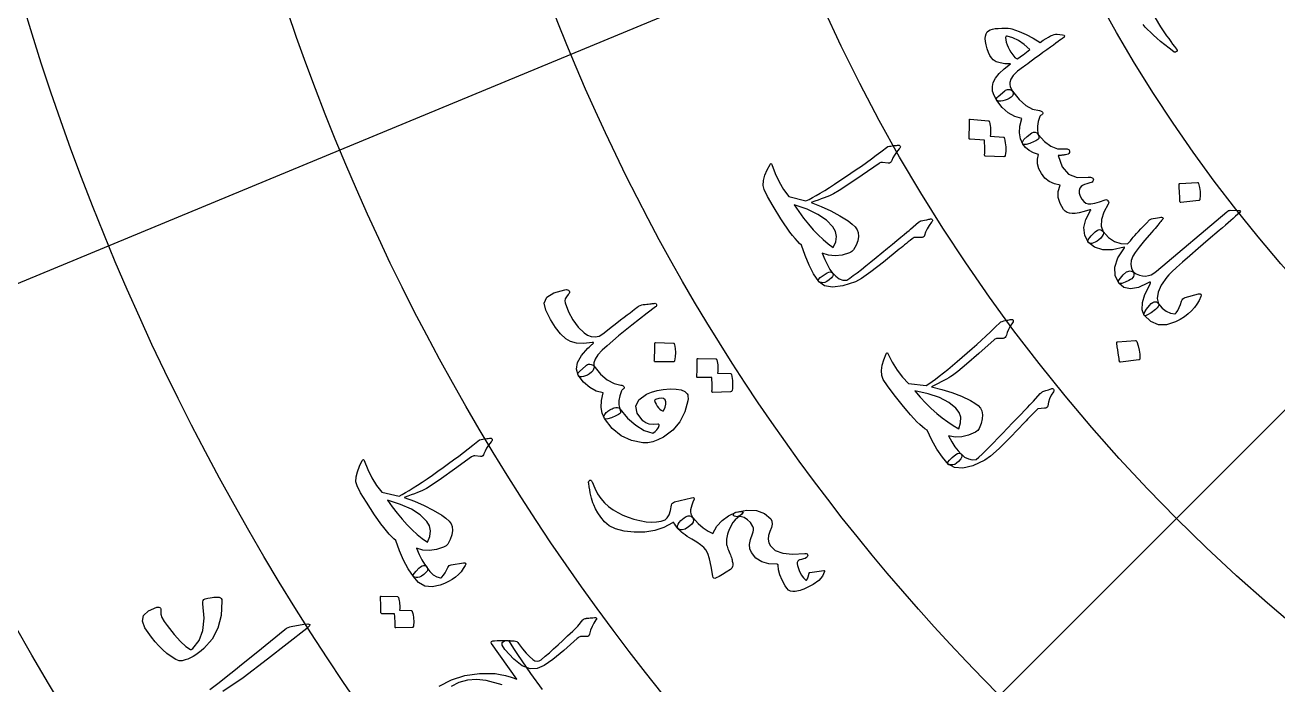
# Model space of a CAD drawing. Header units: millimetres. Extents: x -65 to 65, y -65 to 74.
# Drawn here: x -42.29 to -19.95, y -24.73 to -12.97 of the extents above; entities that cross this region are included whole.
import ezdxf

# ---------------------------------------------------------------- set-up
doc = ezdxf.new("R2010")
doc.units = ezdxf.units.MM
for name, color, linetype in [('CUT_OUTER', 1, 'Continuous'), ('ENGRAVE', 7, 'Continuous'), ('ENGRAVE_FINE', 8, 'Continuous'), ('GUIDE', 3, 'Continuous'), ('TEXT', 5, 'Continuous')]:
    doc.layers.add(name, color=color, linetype=linetype)

msp = doc.modelspace()

# ---------------------------------------------------------------- linework, layer by layer
at = {"layer": 'CUT_OUTER'}
msp.add_arc((0.0001, -0.0001), 64.9999, 179.965066, 0.000048, dxfattribs=at)
at = {"layer": 'ENGRAVE'}
for radius in [57.525, 48.6086, 39.6922, 30.7759, 21.8595]:
    msp.add_circle((0, 0), radius, dxfattribs=at)
at = {"layer": 'ENGRAVE_FINE'}
for points in [[(-36.6709, -15.1896), (-28.4332, -11.7774)], [(-44.9085, -18.6017), (-36.6709, -15.1896)], [(-21.7618, -21.7618), (-15.457, -15.457)], [(-28.0667, -28.0667), (-21.7618, -21.7618)]]:
    msp.add_lwpolyline(points, dxfattribs=at)
for radius in [53.0668, 44.1504, 35.2341, 26.3177]:
    msp.add_circle((0, 0), radius, dxfattribs=at)
at = {"layer": 'GUIDE'}
msp.add_circle((0, 0), 59.475, dxfattribs=at)
at = {"layer": 'TEXT'}
for points in [[(-22.1436, -12.8404), (-22.0456, -12.9972), (-22.0092, -13.052), (-21.9729, -13.1056), (-21.9367, -13.1579), (-21.9005, -13.209), (-21.8647, -13.2585), (-21.8295, -13.306), (-21.7948, -13.3515), (-21.7608, -13.3951), (-21.7513, -13.4089), (-21.7484, -13.4212), (-21.7522, -13.432), (-21.7626, -13.4412), (-21.7768, -13.4485), (-21.7893, -13.4516), (-21.8001, -13.4506), (-21.8092, -13.4454), (-21.8936, -13.3814), (-21.972, -13.3196), (-22.0445, -13.26), (-22.1109, -13.2027), (-22.1715, -13.1482), (-22.2263, -13.0966), (-22.2753, -13.0482), (-22.3186, -13.0029), (-22.3566, -12.9587)], [(-38.9955, -24.8105), (-38.8548, -24.7038), (-38.7099, -24.5859), (-38.6715, -24.5559), (-38.5686, -24.4738), (-38.401, -24.3396), (-38.1687, -24.1535), (-37.6556, -23.7374), (-37.6271, -23.7174), (-37.5989, -23.7017), (-37.5712, -23.6904), (-37.5439, -23.6836), (-37.3196, -23.6451), (-37.2451, -23.6373), (-37.2109, -23.6473), (-37.2169, -23.675), (-37.263, -23.7206), (-37.9681, -24.2664), (-38.4007, -24.6013), (-38.7613, -24.8456)], [(-34.9057, -24.75), (-34.6862, -24.6342), (-34.4469, -24.5586), (-34.1879, -24.5228), (-33.9094, -24.5257), (-33.8167, -24.538), (-33.7213, -24.5586), (-33.6232, -24.5875), (-33.5224, -24.6246), (-33.974, -23.9865), (-33.9783, -23.9665), (-33.971, -23.9517), (-33.9521, -23.9421), (-33.9217, -23.9377), (-33.874, -23.9361), (-33.8311, -23.9348), (-33.7928, -23.9338), (-33.7592, -23.9332), (-33.7304, -23.933), (-33.7067, -23.9333), (-33.688, -23.9343), (-33.6743, -23.9359), (-33.6607, -23.9518), (-33.6289, -23.9982), (-33.5789, -24.0748), (-33.5102, -24.1816), (-33.5102, -24.1816), (-33.2792, -24.5229), (-33.068, -24.8097)], [(-33.7849, -24.7266), (-34.0674, -24.6481), (-34.2419, -24.6302), (-34.4041, -24.6421), (-34.554, -24.6841), (-34.6916, -24.7565)]]:
    msp.add_lwpolyline(points, dxfattribs=at)
for points in [[(-23.7964, -13.1418), (-23.7666, -13.1488), (-23.7564, -13.1617), (-23.7657, -13.1804), (-23.7946, -13.2049), (-23.813, -13.2179), (-23.8383, -13.2362), (-23.8705, -13.2599), (-23.9096, -13.2889), (-23.956, -13.3233), (-24.0103, -13.3631), (-24.0725, -13.4084), (-24.1425, -13.4591), (-24.2112, -13.5091), (-24.2728, -13.5538), (-24.3271, -13.5933), (-24.3743, -13.6275), (-24.4141, -13.6564), (-24.4463, -13.6797), (-24.471, -13.6975), (-24.4881, -13.7098), (-24.5942, -13.7906), (-24.6706, -13.8643), (-24.7171, -13.9308), (-24.7338, -13.9902), (-24.7334, -14.0252), (-24.7247, -14.063), (-24.7077, -14.1035), (-24.6823, -14.1465), (-24.6717, -14.1745), (-24.6727, -14.2013), (-24.6854, -14.2269), (-24.7098, -14.2513), (-24.7429, -14.2741), (-24.7787, -14.2932), (-24.8172, -14.3085), (-24.8585, -14.32), (-24.8959, -14.3258), (-24.9262, -14.3258), (-24.9493, -14.3201), (-24.9653, -14.3087), (-25.0127, -14.2239), (-25.0389, -14.1425), (-25.0442, -14.0649), (-25.0284, -13.9911), (-24.9877, -13.914), (-24.9226, -13.833), (-24.8331, -13.7483), (-24.7192, -13.6597), (-24.8201, -13.6565), (-24.9051, -13.6432), (-24.9744, -13.62), (-25.0277, -13.5868), (-25.0586, -13.5532), (-25.0871, -13.5093), (-25.1133, -13.4553), (-25.137, -13.3912), (-25.1565, -13.3208), (-25.168, -13.2591), (-25.1717, -13.2064), (-25.1675, -13.1626), (-25.155, -13.1225), (-25.1366, -13.0907), (-25.1123, -13.0673), (-25.0821, -13.0521), (-25.0409, -13.0401), (-24.9929, -13.0313), (-24.9381, -13.0255), (-24.8767, -13.0228), (-24.8137, -13.0224), (-24.7624, -13.0241), (-24.7229, -13.0277), (-24.6951, -13.0334), (-24.5691, -13.0795), (-24.4437, -13.1354), (-24.3187, -13.2009), (-24.1941, -13.276), (-24.1354, -13.2385), (-24.0843, -13.2067), (-24.041, -13.1807), (-24.0054, -13.1604), (-23.9742, -13.1456), (-23.9444, -13.136), (-23.9158, -13.1316), (-23.8885, -13.1324)], [(-24.3758, -13.4044), (-24.4778, -13.3118), (-24.5793, -13.2409), (-24.6804, -13.1919), (-24.7813, -13.1648), (-24.7927, -13.1655), (-24.801, -13.1702), (-24.8062, -13.1788), (-24.8082, -13.1914), (-24.8047, -13.2324), (-24.7963, -13.2744), (-24.7829, -13.3174), (-24.7645, -13.3613), (-24.7411, -13.4062), (-24.7128, -13.452), (-24.6794, -13.4986), (-24.6411, -13.5461), (-24.6341, -13.5529), (-24.6248, -13.5589), (-24.6133, -13.5642), (-24.5997, -13.5688), (-24.5747, -13.5526), (-24.5489, -13.5352), (-24.5222, -13.5165), (-24.4947, -13.4965), (-24.4663, -13.4753), (-24.437, -13.4529), (-24.4068, -13.4293), (-24.3758, -13.4044)], [(-24.225, -14.9161), (-24.2176, -14.9457), (-24.2147, -14.969), (-24.2162, -14.9859), (-24.2222, -14.9964), (-24.2347, -15.0073), (-24.2511, -15.0186), (-24.2716, -15.0302), (-24.2962, -15.0422), (-24.3778, -15.0761), (-24.4394, -15.0949), (-24.481, -15.0985), (-24.5027, -15.0871), (-24.5433, -14.9945), (-24.5599, -14.8874), (-24.5524, -14.7662), (-24.5206, -14.6311), (-24.6453, -14.5947), (-24.7611, -14.5288), (-24.8679, -14.4335), (-24.9653, -14.3087), (-24.9707, -14.2923), (-24.9687, -14.2754), (-24.9591, -14.2579), (-24.942, -14.2399), (-24.8244, -14.1388), (-24.8113, -14.1276), (-24.7946, -14.1197), (-24.7745, -14.1152), (-24.751, -14.1139), (-24.7308, -14.1164), (-24.7126, -14.1227), (-24.6965, -14.1327), (-24.6823, -14.1465), (-24.5661, -14.2933), (-24.4471, -14.3997), (-24.3258, -14.466), (-24.2026, -14.4921), (-24.1865, -14.4942), (-24.1727, -14.4997), (-24.161, -14.5086), (-24.1515, -14.5209), (-24.1459, -14.5342), (-24.1459, -14.5461), (-24.1514, -14.5566), (-24.1626, -14.5657), (-24.174, -14.5731), (-24.1834, -14.5804), (-24.1907, -14.5875), (-24.1961, -14.5944), (-24.2269, -14.6848), (-24.242, -14.7686), (-24.2413, -14.8457), (-24.225, -14.9161)], [(-24.8481, -14.9659), (-24.8418, -14.9675), (-24.8361, -14.9717), (-24.831, -14.9785), (-24.8264, -14.9878), (-24.8188, -15.0262), (-24.8129, -15.0643), (-24.8087, -15.1022), (-24.8062, -15.1397), (-24.8056, -15.1774), (-24.8067, -15.2153), (-24.8098, -15.2537), (-24.8147, -15.2924), (-24.8179, -15.3013), (-24.8233, -15.3077), (-24.8308, -15.3115), (-24.8404, -15.3127), (-25.1701, -15.3017), (-25.1758, -15.2994), (-25.1796, -15.2931), (-25.1816, -15.2829), (-25.1817, -15.2687), (-25.1803, -15.2582), (-25.1794, -15.2419), (-25.1791, -15.2198), (-25.1794, -15.192), (-25.1801, -15.1581), (-25.1812, -15.1178), (-25.1826, -15.0712), (-25.1843, -15.0183), (-25.4418, -15.0033), (-25.4508, -15.0009), (-25.4565, -14.9943), (-25.4589, -14.9835), (-25.458, -14.9686), (-25.4571, -14.9557), (-25.4563, -14.9356), (-25.4555, -14.9084), (-25.4546, -14.874), (-25.4539, -14.8321), (-25.4536, -14.7822), (-25.4536, -14.7243), (-25.4539, -14.6586), (-25.4521, -14.6508), (-25.4487, -14.6458), (-25.4436, -14.6437), (-25.4369, -14.6445), (-25.1154, -14.6715), (-25.1091, -14.6732), (-25.1035, -14.6775), (-25.0984, -14.6844), (-25.094, -14.6937), (-25.0866, -14.7258), (-25.081, -14.7579), (-25.0773, -14.79), (-25.0753, -14.822), (-25.0749, -14.854), (-25.076, -14.8858), (-25.0784, -14.9173), (-25.0823, -14.9487)], [(-23.7555, -15.1735), (-23.7328, -15.1724), (-23.7131, -15.1743), (-23.6962, -15.1792), (-23.6824, -15.187), (-23.6723, -15.1972), (-23.6669, -15.2094), (-23.6662, -15.2235), (-23.6701, -15.2395), (-23.6793, -15.2549), (-23.6944, -15.2671), (-23.7154, -15.276), (-23.7422, -15.2816), (-23.7569, -15.2825), (-23.7719, -15.2839), (-23.7872, -15.2857), (-23.8027, -15.288), (-23.8185, -15.2902), (-23.8347, -15.2917), (-23.8513, -15.2928), (-23.8683, -15.2932), (-23.8008, -15.4933), (-23.6885, -15.6246), (-23.5325, -15.6864), (-23.3338, -15.6783), (-23.3112, -15.6766), (-23.2918, -15.6774), (-23.2755, -15.6809), (-23.2624, -15.687), (-23.2519, -15.6969), (-23.2457, -15.7085), (-23.2437, -15.7219), (-23.246, -15.7371), (-23.253, -15.752), (-23.2649, -15.7642), (-23.2819, -15.7738), (-23.304, -15.7808), (-23.3589, -15.7954), (-23.4031, -15.8105), (-23.4367, -15.826), (-23.4595, -15.842), (-23.4853, -15.8746), (-23.4968, -15.9146), (-23.4938, -15.9621), (-23.4764, -16.0171), (-23.4485, -16.0707), (-23.4162, -16.1113), (-23.3796, -16.1389), (-23.3387, -16.1535), (-23.2872, -16.1551), (-23.2187, -16.1437), (-23.1334, -16.1192), (-23.0312, -16.0816), (-23.0184, -16.0777), (-23.0061, -16.0796), (-22.9941, -16.0872), (-22.9825, -16.1006), (-22.9736, -16.1165), (-22.9697, -16.1315), (-22.9709, -16.1455), (-22.9771, -16.1588), (-23.0579, -16.3024), (-23.0996, -16.4327), (-23.1024, -16.5493), (-23.0662, -16.652), (-23.0608, -16.675), (-23.0666, -16.701), (-23.0836, -16.73), (-23.1118, -16.7621), (-23.1443, -16.794), (-23.1766, -16.8194), (-23.2085, -16.8383), (-23.2401, -16.8506), (-23.2716, -16.8585), (-23.2971, -16.8599), (-23.3168, -16.8547), (-23.3306, -16.8429), (-23.3952, -16.7146), (-23.4107, -16.5768), (-23.3771, -16.4299), (-23.2944, -16.2744), (-23.2899, -16.2665), (-23.2902, -16.2614), (-23.2952, -16.259), (-23.3049, -16.2593), (-23.4088, -16.2904), (-23.4966, -16.3122), (-23.5681, -16.3247), (-23.6234, -16.328), (-23.6689, -16.3215), (-23.7092, -16.3073), (-23.7443, -16.2855), (-23.774, -16.2561), (-23.8371, -16.1493), (-23.8684, -16.0409), (-23.8681, -15.9312), (-23.836, -15.8202), (-23.9389, -15.7969), (-24.029, -15.7548), (-24.1061, -15.6939), (-24.1701, -15.6144), (-24.2155, -15.5275), (-24.239, -15.4416), (-24.2406, -15.3567), (-24.2203, -15.2731), (-24.3116, -15.244), (-24.3892, -15.2033), (-24.4529, -15.1509), (-24.5027, -15.0871), (-24.5064, -15.0521), (-24.4806, -15.0071), (-24.4252, -14.9523), (-24.3402, -14.8876), (-24.3105, -14.8741), (-24.2815, -14.8743), (-24.2529, -14.8883), (-24.225, -14.9161), (-24.1158, -15.0431), (-24.0009, -15.1283), (-23.8807, -15.1717), (-23.7555, -15.1735)], [(-28.4447, -16.8894), (-28.4809, -16.8584), (-28.5197, -16.8196), (-28.5613, -16.7728), (-28.6055, -16.718), (-28.6527, -16.6554), (-28.7032, -16.5851), (-28.7569, -16.5072), (-28.8138, -16.4216), (-28.9539, -16.1964), (-29.0529, -16.0214), (-29.1118, -15.8974), (-29.1311, -15.8248), (-29.1228, -15.7367), (-29.0993, -15.6448), (-29.0608, -15.5493), (-29.0071, -15.4503), (-28.9967, -15.4376), (-28.9877, -15.4335), (-28.9801, -15.438), (-28.9738, -15.451), (-28.9146, -15.6117), (-28.8449, -15.7609), (-28.7651, -15.8987), (-28.6753, -16.0247), (-28.3667, -16.0999), (-28.3122, -16.0735), (-28.2517, -16.0416), (-28.185, -16.0041), (-28.1122, -15.961), (-28.0335, -15.9128), (-27.9492, -15.8598), (-27.8593, -15.8021), (-27.7637, -15.7396), (-27.6649, -15.6741), (-27.568, -15.6088), (-27.473, -15.5438), (-27.38, -15.4791), (-27.289, -15.4148), (-27.2003, -15.3509), (-27.1139, -15.2875), (-27.0297, -15.2247), (-26.9083, -15.1317), (-26.8804, -15.1267), (-26.8535, -15.1224), (-26.8276, -15.1188), (-26.8026, -15.116), (-26.7787, -15.1137), (-26.7559, -15.1119), (-26.7343, -15.1104), (-26.7138, -15.1094), (-26.7051, -15.1104), (-26.6977, -15.1134), (-26.6914, -15.1183), (-26.6863, -15.1253), (-26.6834, -15.1352), (-26.6854, -15.1465), (-26.692, -15.1593), (-26.7034, -15.1734), (-26.7511, -15.2296), (-26.7894, -15.2828), (-26.8183, -15.3329), (-26.8378, -15.38), (-26.8476, -15.4021), (-26.8617, -15.4175), (-26.8802, -15.4262), (-26.9031, -15.428), (-27.002, -15.4173), (-27.0182, -15.4162), (-27.0337, -15.4186), (-27.0486, -15.4247), (-27.0628, -15.4343), (-27.3672, -15.645), (-27.6039, -15.8054), (-27.773, -15.9152), (-27.8747, -15.9742), (-27.9098, -15.9915), (-27.9493, -16.0092), (-27.9933, -16.0273), (-28.0416, -16.0459), (-28.0941, -16.0652), (-28.1506, -16.0856), (-28.2111, -16.1071), (-28.2756, -16.1297), (-28.0947, -16.1999), (-27.9242, -16.2781), (-27.7639, -16.3644), (-27.6138, -16.4589), (-27.5414, -16.5128), (-27.4875, -16.5647), (-27.4519, -16.6146), (-27.4348, -16.6627), (-27.4305, -16.7348), (-27.4429, -16.8102), (-27.472, -16.889), (-27.5178, -16.9714), (-27.5307, -16.9869), (-27.5477, -17.0011), (-27.5688, -17.0141), (-27.5939, -17.0259), (-27.7222, -17.0657), (-27.8458, -17.0806), (-27.9649, -17.0705), (-28.0792, -17.0351), (-28.0327, -17.1471), (-27.9861, -17.243), (-27.9396, -17.3228), (-27.8934, -17.3864), (-27.8834, -17.4048), (-27.8828, -17.4248), (-27.8916, -17.4464), (-27.9099, -17.4696), (-27.9525, -17.5088), (-27.9923, -17.5367), (-28.0293, -17.5531), (-28.0635, -17.5581), (-28.0928, -17.5564), (-28.1153, -17.5527), (-28.1308, -17.5472), (-28.1395, -17.5398), (-28.2307, -17.4019), (-28.3121, -17.2474), (-28.3836, -17.0765), (-28.4447, -16.8894)], [(-21.3895, -15.7713), (-21.3833, -15.772), (-21.3775, -15.7752), (-21.3722, -15.7809), (-21.3674, -15.789), (-21.3506, -15.8595), (-21.3411, -15.9308), (-21.3387, -16.0028), (-21.3435, -16.0756), (-21.346, -16.0842), (-21.3504, -16.0905), (-21.3566, -16.0943), (-21.3646, -16.0958), (-21.6827, -16.1304), (-21.6916, -16.1294), (-21.6976, -16.1241), (-21.7006, -16.1143), (-21.7006, -16.1002), (-21.7006, -16.0881), (-21.7011, -16.0692), (-21.702, -16.0436), (-21.7033, -16.0113), (-21.7053, -15.972), (-21.7081, -15.9253), (-21.7117, -15.8712), (-21.7161, -15.8098), (-21.7158, -15.801), (-21.7135, -15.795), (-21.7091, -15.7918), (-21.7026, -15.7914)], [(-27.8863, -16.5615), (-28.0016, -16.4443), (-28.1554, -16.3402), (-28.348, -16.2485), (-28.5796, -16.1685), (-28.4961, -16.2914), (-28.4111, -16.4065), (-28.3248, -16.5139), (-28.2373, -16.6135), (-28.1489, -16.7054), (-28.06, -16.7893), (-27.9706, -16.8654), (-27.8808, -16.9336), (-27.8359, -16.8291), (-27.8218, -16.7324), (-27.8386, -16.6433), (-27.8863, -16.5615)], [(-22.0823, -17.9362), (-22.0784, -17.9579), (-22.0861, -17.9819), (-22.1053, -18.0082), (-22.136, -18.0368), (-22.2156, -18.0944), (-22.2753, -18.1312), (-22.3153, -18.147), (-22.3355, -18.1419), (-22.3711, -18.0392), (-22.3669, -17.9139), (-22.3228, -17.7663), (-22.2385, -17.5966), (-22.2238, -17.5637), (-22.2252, -17.5477), (-22.2428, -17.5485), (-22.2765, -17.5661), (-22.4397, -17.6414), (-22.5801, -17.6665), (-22.6974, -17.6413), (-22.7914, -17.5657), (-22.7961, -17.5555), (-22.7966, -17.5427), (-22.7928, -17.5272), (-22.7847, -17.509), (-22.7149, -17.4167), (-22.6496, -17.3622), (-22.589, -17.3456), (-22.5331, -17.3666), (-22.478, -17.4002), (-22.4226, -17.4236), (-22.3669, -17.4368), (-22.3111, -17.4398), (-22.2629, -17.4323), (-22.215, -17.4156), (-22.1673, -17.3897), (-22.1199, -17.3548), (-20.864, -16.2957), (-20.8466, -16.2832), (-20.8312, -16.2744), (-20.8181, -16.2696), (-20.8071, -16.2686), (-20.6493, -16.27), (-20.6292, -16.2733), (-20.621, -16.2811), (-20.6247, -16.2935), (-20.6404, -16.3105), (-20.674, -16.3415), (-20.7106, -16.3752), (-20.7503, -16.4116), (-20.793, -16.4507), (-20.839, -16.4921), (-20.8886, -16.5356), (-20.9418, -16.5812), (-20.9986, -16.6288), (-21.1975, -16.7974), (-21.373, -16.9477), (-21.5252, -17.0797), (-21.6541, -17.1933), (-21.7596, -17.2883), (-21.8418, -17.3642), (-21.9006, -17.421), (-21.9361, -17.4588), (-22.0334, -17.6005), (-22.0903, -17.7274), (-22.1065, -17.8394), (-22.0823, -17.9362)], [(-26.3108, -16.4542), (-26.2552, -16.4439), (-26.2114, -16.4354), (-26.1792, -16.4287), (-26.1587, -16.424), (-26.1451, -16.4217), (-26.1337, -16.4227), (-26.1247, -16.427), (-26.1179, -16.4344), (-26.1136, -16.445), (-26.1137, -16.4561), (-26.1182, -16.4678), (-26.1272, -16.48), (-26.172, -16.5384), (-26.2083, -16.5974), (-26.236, -16.657), (-26.2552, -16.7173), (-26.2622, -16.7352), (-26.2752, -16.7474), (-26.2943, -16.7538), (-26.3194, -16.7545), (-26.4401, -16.7506), (-26.4754, -16.7785), (-26.51, -16.8059), (-26.5439, -16.8329), (-26.5771, -16.8595), (-26.6096, -16.8857), (-26.6414, -16.9114), (-26.6726, -16.9367), (-26.703, -16.9616), (-26.9848, -17.1924), (-27.2087, -17.367), (-27.3752, -17.4849), (-27.4844, -17.5458), (-27.7082, -17.616), (-27.8925, -17.6379), (-28.0369, -17.6115), (-28.1412, -17.537), (-28.1429, -17.5342), (-28.1447, -17.5314), (-28.1464, -17.5287), (-28.1482, -17.5259), (-28.1431, -17.4998), (-28.1144, -17.4673), (-28.0623, -17.4284), (-27.9866, -17.3831), (-27.9573, -17.3684), (-27.9323, -17.3637), (-27.9116, -17.3688), (-27.8952, -17.3837), (-27.8376, -17.445), (-27.776, -17.4874), (-27.7105, -17.5108), (-27.6412, -17.5154), (-27.5857, -17.4769), (-27.5235, -17.4317), (-27.4547, -17.3797), (-27.3792, -17.3209), (-27.2973, -17.2557), (-27.2091, -17.1845), (-27.1147, -17.1074), (-27.014, -17.0244), (-26.9144, -16.9438), (-26.8251, -16.8711), (-26.7459, -16.8063), (-26.677, -16.7494), (-26.6182, -16.7008), (-26.5692, -16.6606), (-26.5301, -16.629), (-26.5008, -16.6059), (-26.3616, -16.4823), (-26.3467, -16.4719), (-26.3333, -16.4638), (-26.3213, -16.4579), (-26.3108, -16.4542)], [(-22.2426, -16.4402), (-22.2291, -16.4313), (-22.207, -16.4227), (-22.1763, -16.4144), (-22.1369, -16.4063), (-22.0984, -16.4), (-22.0671, -16.3954), (-22.0432, -16.3922), (-22.0266, -16.3906), (-22.0078, -16.397), (-22.0014, -16.4093), (-22.0075, -16.4277), (-22.026, -16.4521), (-22.0396, -16.4673), (-22.0557, -16.4858), (-22.0741, -16.5075), (-22.0949, -16.5324), (-22.1183, -16.56), (-22.1442, -16.5898), (-22.1726, -16.6219), (-22.2037, -16.6562), (-22.3296, -16.8039), (-22.4277, -16.9251), (-22.4982, -17.0196), (-22.5413, -17.0873), (-22.5686, -17.1603), (-22.5764, -17.2312), (-22.5646, -17.3), (-22.5331, -17.3666), (-22.5237, -17.3854), (-22.5196, -17.4048), (-22.5207, -17.4248), (-22.5271, -17.4455), (-22.5392, -17.4676), (-22.5568, -17.4871), (-22.5799, -17.5038), (-22.6085, -17.5179), (-22.6792, -17.551), (-22.7332, -17.5699), (-22.7706, -17.5748), (-22.7914, -17.5657), (-22.856, -17.4297), (-22.8606, -17.2795), (-22.805, -17.1157), (-22.6895, -16.9385), (-22.6859, -16.9316), (-22.6853, -16.9274), (-22.6877, -16.9261), (-22.6932, -16.9276), (-22.9, -16.9712), (-23.0758, -16.9711), (-23.2203, -16.9272), (-23.3328, -16.8399), (-23.3408, -16.8265), (-23.3423, -16.8113), (-23.3373, -16.7942), (-23.3257, -16.7754), (-23.3064, -16.7521), (-23.2812, -16.724), (-23.2499, -16.691), (-23.2127, -16.6532), (-23.1723, -16.622), (-23.1348, -16.6109), (-23.1002, -16.62), (-23.0683, -16.649), (-22.9711, -16.7526), (-22.8666, -16.8228), (-22.7552, -16.8597), (-22.6372, -16.8631), (-22.627, -16.8572), (-22.6092, -16.84), (-22.5841, -16.8117), (-22.5514, -16.7721), (-22.5312, -16.7476), (-22.5056, -16.7183), (-22.4745, -16.6841), (-22.438, -16.6451), (-22.3964, -16.6012), (-22.35, -16.5524), (-22.2987, -16.4987), (-22.2426, -16.4402)], [(-32.1487, -19.0427), (-32.1461, -19.072), (-32.1525, -19.1002), (-32.1679, -19.1275), (-32.1923, -19.1538), (-32.2255, -19.1813), (-32.2597, -19.2035), (-32.295, -19.2205), (-32.3312, -19.2321), (-32.365, -19.2375), (-32.3926, -19.2354), (-32.414, -19.2258), (-32.4293, -19.2089), (-32.4595, -19.0985), (-32.4403, -18.9813), (-32.3717, -18.8575), (-32.2538, -18.7273), (-32.2323, -18.7069), (-32.2136, -18.6892), (-32.1978, -18.6742), (-32.1849, -18.662), (-32.1748, -18.6524), (-32.1676, -18.6457), (-32.1633, -18.6416), (-32.1619, -18.6402), (-32.1554, -18.6302), (-32.1556, -18.624), (-32.1625, -18.6216), (-32.176, -18.6231), (-32.3274, -18.639), (-32.4567, -18.6332), (-32.5638, -18.6058), (-32.6485, -18.5568), (-32.7421, -18.4687), (-32.8332, -18.3547), (-32.9214, -18.2146), (-33.0065, -18.0486), (-33.0329, -17.9212), (-32.9844, -17.818), (-32.8616, -17.7389), (-32.6647, -17.6835), (-32.6387, -17.6811), (-32.6173, -17.6836), (-32.6003, -17.6912), (-32.5878, -17.7038), (-32.5811, -17.7193), (-32.5818, -17.7356), (-32.5897, -17.7529), (-32.6048, -17.771), (-32.6372, -17.8096), (-32.6576, -17.8464), (-32.6661, -17.8814), (-32.6626, -17.9146), (-32.6023, -18.0784), (-32.5248, -18.223), (-32.4304, -18.3481), (-32.3194, -18.4536), (-32.2592, -18.4923), (-32.1944, -18.5151), (-32.125, -18.5221), (-32.0511, -18.5132), (-32.024, -18.4954), (-31.9632, -18.4499), (-31.8687, -18.3766), (-31.7404, -18.2758), (-31.6715, -18.2224), (-31.6091, -18.1744), (-31.5532, -18.1317), (-31.504, -18.0945), (-31.4618, -18.0626), (-31.4273, -18.0361), (-31.4003, -18.015), (-31.381, -17.9993), (-31.35, -17.9777), (-31.321, -17.9619), (-31.294, -17.9517), (-31.2688, -17.9472), (-31.2362, -17.9442), (-31.2058, -17.9415), (-31.1776, -17.939), (-31.1516, -17.9367), (-31.1279, -17.9345), (-31.1066, -17.9321), (-31.0878, -17.9296), (-31.0714, -17.927), (-31.0575, -17.9261), (-31.0463, -17.9288), (-31.0378, -17.935), (-31.0319, -17.9447), (-31.0299, -17.958), (-31.0319, -17.9701), (-31.0377, -17.9808), (-31.0474, -17.9902), (-31.197, -18.1018), (-31.3378, -18.2092), (-31.4696, -18.3125), (-31.5926, -18.4117), (-31.7069, -18.5064), (-31.8125, -18.5967), (-31.9094, -18.6823), (-31.9978, -18.7634), (-32.0766, -18.8452), (-32.128, -18.9191), (-32.1521, -18.9849), (-32.1487, -19.0427)], [(-21.607, -17.8247), (-21.3696, -17.759), (-21.3412, -17.7546), (-21.3244, -17.761), (-21.3192, -17.7782), (-21.3256, -17.8062), (-21.3574, -17.8749), (-21.3961, -17.9401), (-21.4415, -18.0018), (-21.4937, -18.0598), (-21.5534, -18.1144), (-21.6209, -18.1655), (-21.6964, -18.2131), (-21.7799, -18.2572), (-21.9381, -18.3102), (-22.0841, -18.3083), (-22.2176, -18.2512), (-22.3379, -18.139), (-22.3407, -18.1171), (-22.3259, -18.0804), (-22.2934, -18.0288), (-22.2431, -17.9623), (-22.2131, -17.9307), (-22.1847, -17.9092), (-22.1579, -17.898), (-22.1329, -17.8969), (-22.1194, -17.9013), (-22.1069, -17.9089), (-22.0953, -17.9196), (-22.0847, -17.9334), (-22.018, -18.0101), (-21.9463, -18.0654), (-21.8696, -18.0992), (-21.7882, -18.1116), (-21.7831, -18.1109), (-21.7782, -18.108), (-21.7734, -18.1028), (-21.7687, -18.0953), (-21.7385, -18.0516), (-21.7119, -18.002), (-21.6889, -17.9467), (-21.6694, -17.8856), (-21.6609, -17.8639), (-21.6477, -17.8465), (-21.6297, -17.8335), (-21.607, -17.8247)], [(-26.2081, -20.1864), (-26.2476, -20.1601), (-26.2909, -20.1262), (-26.3378, -20.0847), (-26.3883, -20.0356), (-26.4427, -19.9791), (-26.5012, -19.9155), (-26.5639, -19.8446), (-26.6306, -19.7664), (-26.7968, -19.5597), (-26.9162, -19.3979), (-26.9895, -19.2818), (-27.0174, -19.2121), (-27.0198, -19.1236), (-27.0075, -19.0296), (-26.9807, -18.9302), (-26.9393, -18.8254), (-26.9305, -18.8116), (-26.9221, -18.8064), (-26.914, -18.8099), (-26.9062, -18.8221), (-26.8281, -18.9745), (-26.741, -19.1143), (-26.6452, -19.2414), (-26.5409, -19.3557), (-26.2255, -19.3934), (-26.1746, -19.3606), (-26.1183, -19.3216), (-26.0566, -19.2763), (-25.9895, -19.2248), (-25.9172, -19.1675), (-25.8399, -19.1048), (-25.7576, -19.0366), (-25.6702, -18.9631), (-25.58, -18.8862), (-25.4916, -18.8097), (-25.4052, -18.7338), (-25.3206, -18.6584), (-25.238, -18.5836), (-25.1576, -18.5095), (-25.0794, -18.4362), (-25.0034, -18.3637), (-24.8941, -18.2568), (-24.867, -18.2485), (-24.8408, -18.2409), (-24.8155, -18.2343), (-24.791, -18.2285), (-24.7675, -18.2234), (-24.7451, -18.2188), (-24.7238, -18.2148), (-24.7036, -18.2113), (-24.6949, -18.2113), (-24.6871, -18.2133), (-24.6803, -18.2175), (-24.6744, -18.2237), (-24.6704, -18.2333), (-24.6709, -18.2447), (-24.676, -18.2582), (-24.6857, -18.2736), (-24.7263, -18.3351), (-24.7579, -18.3925), (-24.7805, -18.4458), (-24.7942, -18.4948), (-24.8013, -18.518), (-24.8135, -18.535), (-24.8308, -18.5458), (-24.8532, -18.5503), (-24.9527, -18.5516), (-24.9689, -18.5524), (-24.984, -18.5567), (-24.9981, -18.5645), (-25.011, -18.5758), (-25.2879, -18.8215), (-25.5036, -19.0092), (-25.6583, -19.1386), (-25.7522, -19.2094), (-25.785, -19.2308), (-25.8221, -19.2531), (-25.8635, -19.2764), (-25.9092, -19.3006), (-25.959, -19.3261), (-26.0126, -19.3532), (-26.0701, -19.3818), (-26.1315, -19.412), (-25.9434, -19.4599), (-25.7648, -19.517), (-25.5953, -19.5834), (-25.4349, -19.6592), (-25.3566, -19.704), (-25.2968, -19.749), (-25.2555, -19.7943), (-25.2327, -19.84), (-25.2198, -19.911), (-25.223, -19.9874), (-25.2424, -20.0692), (-25.278, -20.1564), (-25.2889, -20.1733), (-25.3041, -20.1895), (-25.3235, -20.205), (-25.347, -20.2197), (-25.4695, -20.2746), (-25.5905, -20.3043), (-25.7099, -20.3085), (-25.8277, -20.2872), (-25.768, -20.3928), (-25.7102, -20.4824), (-25.6545, -20.556), (-25.601, -20.6136), (-25.5888, -20.6307), (-25.5858, -20.6505), (-25.5919, -20.6729), (-25.6073, -20.6982), (-25.6449, -20.7422), (-25.6811, -20.7746), (-25.7159, -20.7954), (-25.7492, -20.8044), (-25.7785, -20.8063), (-25.8012, -20.8054), (-25.8173, -20.8018), (-25.8268, -20.7955), (-25.9339, -20.6695), (-26.0333, -20.5259), (-26.1248, -20.3648), (-26.2081, -20.1864)], [(-30.7315, -18.6367), (-30.7254, -18.6382), (-30.7198, -18.642), (-30.715, -18.6483), (-30.7107, -18.657), (-30.6995, -18.7303), (-30.6956, -18.8035), (-30.6991, -18.8768), (-30.7098, -18.95), (-30.7131, -18.9585), (-30.718, -18.9644), (-30.7245, -18.9676), (-30.7326, -18.9682), (-31.0546, -18.9702), (-31.0635, -18.9683), (-31.069, -18.9623), (-31.0712, -18.9521), (-31.0701, -18.9379), (-31.0691, -18.9256), (-31.0681, -18.9064), (-31.0669, -18.8805), (-31.0656, -18.8477), (-31.0644, -18.8077), (-31.0635, -18.7602), (-31.0628, -18.7051), (-31.0624, -18.6425), (-31.0614, -18.6336), (-31.0586, -18.6278), (-31.0539, -18.625), (-31.0474, -18.6252)], [(-22.4932, -18.5899), (-22.4867, -18.5907), (-22.4804, -18.594), (-22.4743, -18.5999), (-22.4684, -18.6085), (-22.4436, -18.683), (-22.4262, -18.7583), (-22.4161, -18.8345), (-22.4134, -18.9116), (-22.4151, -18.9208), (-22.419, -18.9275), (-22.425, -18.9316), (-22.4331, -18.9332), (-22.759, -18.9732), (-22.7683, -18.9723), (-22.7751, -18.9667), (-22.7792, -18.9565), (-22.7807, -18.9415), (-22.782, -18.9287), (-22.7844, -18.9087), (-22.788, -18.8816), (-22.7928, -18.8474), (-22.7989, -18.8059), (-22.8068, -18.7565), (-22.8162, -18.6993), (-22.8272, -18.6343), (-22.8278, -18.625), (-22.826, -18.6186), (-22.8218, -18.6151), (-22.8152, -18.6146)], [(-29.7154, -19.1744), (-29.7093, -19.1756), (-29.7037, -19.1792), (-29.6987, -19.1853), (-29.6943, -19.1938), (-29.687, -19.2296), (-29.6814, -19.2653), (-29.6775, -19.3009), (-29.6753, -19.3363), (-29.6748, -19.3718), (-29.6762, -19.4078), (-29.6794, -19.4443), (-29.6844, -19.4812), (-29.6877, -19.4899), (-29.693, -19.4962), (-29.7004, -19.5003), (-29.7098, -19.502), (-30.0321, -19.5123), (-30.0376, -19.5104), (-30.0413, -19.5047), (-30.0432, -19.4952), (-30.0432, -19.4819), (-30.0417, -19.4718), (-30.0408, -19.4563), (-30.0404, -19.4355), (-30.0405, -19.4092), (-30.0411, -19.3773), (-30.0419, -19.3393), (-30.0431, -19.2954), (-30.0446, -19.2455), (-30.2965, -19.2482), (-30.3053, -19.2466), (-30.3109, -19.2407), (-30.3132, -19.2308), (-30.3122, -19.2166), (-30.3114, -19.2044), (-30.3106, -19.1854), (-30.3097, -19.1597), (-30.3088, -19.1272), (-30.308, -19.0876), (-30.3077, -19.0405), (-30.3077, -18.986), (-30.308, -18.924), (-30.3062, -18.9165), (-30.3029, -18.9116), (-30.2979, -18.9092), (-30.2914, -18.9095), (-29.9766, -18.9134), (-29.9704, -18.9147), (-29.9649, -18.9184), (-29.9599, -18.9245), (-29.9556, -18.933), (-29.9484, -18.9629), (-29.943, -18.9928), (-29.9393, -19.0229), (-29.9374, -19.0531), (-29.9371, -19.0832), (-29.9382, -19.1133), (-29.9407, -19.1433), (-29.9446, -19.1732)], [(-31.6847, -19.8051), (-31.6771, -19.8347), (-31.6741, -19.8579), (-31.6756, -19.8747), (-31.6815, -19.8852), (-31.6939, -19.8962), (-31.7103, -19.9076), (-31.7307, -19.9194), (-31.7552, -19.9315), (-31.8365, -19.966), (-31.898, -19.9852), (-31.9396, -19.9892), (-31.9612, -19.978), (-32.0022, -19.8862), (-32.0194, -19.7797), (-32.0127, -19.6589), (-31.982, -19.5238), (-32.1068, -19.4891), (-32.2231, -19.425), (-32.3307, -19.3316), (-32.4293, -19.2089), (-32.435, -19.1927), (-32.4331, -19.1758), (-32.4238, -19.1582), (-32.4069, -19.14), (-32.2908, -19.0373), (-32.2778, -19.0259), (-32.2613, -19.0178), (-32.2413, -19.0129), (-32.2178, -19.0113), (-32.1976, -19.0134), (-32.1793, -19.0194), (-32.163, -19.0291), (-32.1487, -19.0427), (-32.0308, -19.1874), (-31.9107, -19.2921), (-31.7888, -19.3568), (-31.6654, -19.3816), (-31.6494, -19.3835), (-31.6355, -19.3889), (-31.6237, -19.3976), (-31.6141, -19.4098), (-31.6083, -19.4231), (-31.6082, -19.435), (-31.6137, -19.4456), (-31.6248, -19.4548), (-31.6361, -19.4623), (-31.6454, -19.4696), (-31.6527, -19.4768), (-31.658, -19.4838), (-31.6881, -19.5743), (-31.7026, -19.6581), (-31.7014, -19.7351), (-31.6847, -19.8051)], [(-30.4863, -19.5368), (-30.4762, -19.5593), (-30.4707, -19.5879), (-30.4699, -19.6227), (-30.4737, -19.6637), (-30.5247, -19.8624), (-30.6139, -20.0366), (-30.7417, -20.1861), (-30.9087, -20.3107), (-31.0053, -20.3608), (-31.0983, -20.395), (-31.1877, -20.413), (-31.2736, -20.4149), (-31.4804, -20.3731), (-31.6643, -20.2863), (-31.8248, -20.1545), (-31.9612, -19.978), (-31.9687, -19.9563), (-31.9655, -19.9318), (-31.9518, -19.9045), (-31.9276, -19.8745), (-31.913, -19.8598), (-31.8971, -19.8463), (-31.88, -19.8339), (-31.8617, -19.8226), (-31.8429, -19.8125), (-31.8246, -19.8034), (-31.8067, -19.7953), (-31.7891, -19.7883), (-31.7566, -19.7797), (-31.7284, -19.7796), (-31.7044, -19.7881), (-31.6847, -19.8051), (-31.5464, -19.9714), (-31.4019, -20.0997), (-31.2516, -20.1901), (-31.0961, -20.2426), (-31.0567, -20.2096), (-31.0268, -20.1813), (-31.0064, -20.1574), (-30.9954, -20.1382), (-30.9878, -20.1187), (-30.9847, -20.1032), (-30.9859, -20.0916), (-30.9917, -20.084), (-30.9971, -20.0797), (-31.0026, -20.0771), (-31.0081, -20.0761), (-31.0137, -20.0767), (-31.0927, -20.0863), (-31.1625, -20.0801), (-31.223, -20.058), (-31.2742, -20.0202), (-31.3784, -19.8815), (-31.4022, -19.756), (-31.3458, -19.6443), (-31.2096, -19.5464), (-31.1205, -19.5077), (-31.0208, -19.479), (-30.9105, -19.4604), (-30.7896, -19.4517), (-30.6798, -19.4533), (-30.5927, -19.468), (-30.5282, -19.4958), (-30.4863, -19.5368)], [(-30.8795, -19.6484), (-30.9072, -19.6238), (-30.945, -19.6146), (-30.9928, -19.6207), (-31.0508, -19.6422), (-31.0587, -19.6475), (-31.0641, -19.6517), (-31.0669, -19.6548), (-31.0672, -19.6569), (-31.0553, -19.6922), (-31.0397, -19.7257), (-31.0203, -19.7574), (-30.9972, -19.7873), (-30.9735, -19.8114), (-30.9503, -19.8288), (-30.9275, -19.8396), (-30.9052, -19.8437), (-30.878, -19.7783), (-30.8646, -19.7239), (-30.8651, -19.6806), (-30.8795, -19.6484)], [(-25.6931, -19.7939), (-25.8217, -19.6914), (-25.9869, -19.6065), (-26.1891, -19.5386), (-26.4286, -19.487), (-26.3309, -19.5989), (-26.2327, -19.703), (-26.1342, -19.7993), (-26.0353, -19.8877), (-25.9365, -19.9682), (-25.8381, -20.0408), (-25.7402, -20.1056), (-25.6429, -20.1626), (-25.6108, -20.0534), (-25.6085, -19.9557), (-25.6359, -19.8693), (-25.6931, -19.7939)], [(-24.1419, -19.4979), (-24.088, -19.481), (-24.0455, -19.4672), (-24.0143, -19.4568), (-23.9945, -19.4496), (-23.9813, -19.4457), (-23.9699, -19.4454), (-23.9604, -19.4485), (-23.9527, -19.455), (-23.9472, -19.465), (-23.946, -19.4761), (-23.9491, -19.4882), (-23.9565, -19.5014), (-23.994, -19.5648), (-24.0229, -19.6277), (-24.0433, -19.6902), (-24.0551, -19.7524), (-24.0599, -19.771), (-24.0713, -19.7847), (-24.0895, -19.7933), (-24.1143, -19.797), (-24.2347, -19.8077), (-24.2663, -19.8396), (-24.2974, -19.871), (-24.3278, -19.9019), (-24.3575, -19.9322), (-24.3867, -19.9621), (-24.4152, -19.9915), (-24.443, -20.0204), (-24.4703, -20.0488), (-24.7223, -20.3117), (-24.9236, -20.512), (-25.0746, -20.6491), (-25.1757, -20.7227), (-25.3895, -20.8193), (-25.5698, -20.8631), (-25.7164, -20.8543), (-25.8289, -20.7929), (-25.8309, -20.7903), (-25.833, -20.7878), (-25.835, -20.7852), (-25.8371, -20.7827), (-25.8352, -20.7561), (-25.8107, -20.7204), (-25.7636, -20.6755), (-25.6939, -20.6215), (-25.6665, -20.6034), (-25.6423, -20.5957), (-25.6211, -20.5982), (-25.603, -20.6111), (-25.5385, -20.665), (-25.4723, -20.6997), (-25.4045, -20.7151), (-25.3351, -20.7113), (-25.2846, -20.6665), (-25.2283, -20.6141), (-25.1663, -20.5542), (-25.0984, -20.4867), (-25.0249, -20.4122), (-24.9459, -20.3309), (-24.8614, -20.243), (-24.7715, -20.1485), (-24.6823, -20.0565), (-24.6023, -19.9735), (-24.5315, -19.8997), (-24.47, -19.835), (-24.4174, -19.7796), (-24.3736, -19.7339), (-24.3386, -19.6978), (-24.3123, -19.6713), (-24.1889, -19.5319), (-24.1754, -19.5198), (-24.1631, -19.5101), (-24.1519, -19.5028), (-24.1419, -19.4979)], [(-35.6809, -22.1507), (-35.7176, -22.1206), (-35.7571, -22.0827), (-35.7995, -22.037), (-35.8448, -21.9833), (-35.8932, -21.922), (-35.945, -21.8532), (-36.0003, -21.7768), (-36.0589, -21.6929), (-36.2039, -21.472), (-36.307, -21.3004), (-36.369, -21.1785), (-36.3902, -21.1067), (-36.3842, -21.0186), (-36.3633, -20.9263), (-36.3274, -20.8299), (-36.2766, -20.7294), (-36.2666, -20.7165), (-36.2577, -20.7121), (-36.25, -20.7163), (-36.2433, -20.7291), (-36.1796, -20.8878), (-36.106, -21.0347), (-36.0226, -21.17), (-35.9297, -21.2934), (-35.6195, -21.3608), (-35.5657, -21.3331), (-35.5059, -21.2997), (-35.4401, -21.2606), (-35.3684, -21.2158), (-35.2909, -21.1657), (-35.2079, -21.1107), (-35.1194, -21.0508), (-35.0254, -20.986), (-34.9282, -20.9181), (-34.8329, -20.8505), (-34.7396, -20.7832), (-34.6482, -20.7161), (-34.5589, -20.6495), (-34.4718, -20.5834), (-34.387, -20.5179), (-34.3045, -20.4528), (-34.1855, -20.3567), (-34.1577, -20.3511), (-34.1309, -20.3462), (-34.105, -20.3421), (-34.08, -20.3387), (-34.0561, -20.336), (-34.0333, -20.3337), (-34.0116, -20.3319), (-33.9911, -20.3305), (-33.9824, -20.3313), (-33.9748, -20.3341), (-33.9684, -20.339), (-33.9631, -20.3459), (-33.9599, -20.3559), (-33.9615, -20.3674), (-33.9678, -20.3804), (-33.9788, -20.3948), (-34.025, -20.4525), (-34.0619, -20.5068), (-34.0894, -20.5579), (-34.1076, -20.6057), (-34.1168, -20.6282), (-34.1305, -20.644), (-34.1488, -20.653), (-34.1717, -20.6553), (-34.2711, -20.6464), (-34.2874, -20.6455), (-34.3029, -20.6483), (-34.3176, -20.6546), (-34.3316, -20.6646), (-34.6309, -20.8826), (-34.8637, -21.0486), (-35.0302, -21.1624), (-35.1305, -21.2237), (-35.1652, -21.2417), (-35.2043, -21.2603), (-35.2478, -21.2795), (-35.2957, -21.2991), (-35.3477, -21.3197), (-35.4038, -21.3414), (-35.4638, -21.3643), (-35.5278, -21.3884), (-35.3452, -21.4545), (-35.1729, -21.529), (-35.0108, -21.6122), (-34.8586, -21.704), (-34.7851, -21.7568), (-34.73, -21.8078), (-34.6935, -21.8573), (-34.6754, -21.9052), (-34.6698, -21.9773), (-34.6808, -22.053), (-34.7086, -22.1325), (-34.7529, -22.2156), (-34.7656, -22.2313), (-34.7824, -22.2458), (-34.8032, -22.2592), (-34.8282, -22.2713), (-34.9557, -22.3132), (-35.0791, -22.3302), (-35.1983, -22.3221), (-35.3132, -22.2889), (-35.2648, -22.3999), (-35.2168, -22.4948), (-35.1692, -22.5736), (-35.1221, -22.6365), (-35.1117, -22.6547), (-35.1109, -22.6746), (-35.1194, -22.6963), (-35.1373, -22.7197), (-35.1794, -22.7596), (-35.2188, -22.788), (-35.2556, -22.8049), (-35.2896, -22.8105), (-35.3189, -22.8092), (-35.3414, -22.806), (-35.357, -22.8008), (-35.3658, -22.7935), (-35.4587, -22.6576), (-35.5424, -22.505), (-35.6165, -22.336), (-35.6809, -22.1507)], [(-30.7085, -21.465), (-30.4061, -21.3912), (-30.38, -21.3882), (-30.3638, -21.3915), (-30.3575, -21.4012), (-30.3611, -21.4174), (-30.3849, -21.4716), (-30.4033, -21.5208), (-30.4163, -21.5652), (-30.4238, -21.6047), (-30.4242, -21.6425), (-30.4177, -21.6789), (-30.4045, -21.7138), (-30.3845, -21.7473), (-30.3702, -21.7843), (-30.3785, -21.8241), (-30.4093, -21.8665), (-30.4628, -21.9117), (-30.523, -21.9483), (-30.5742, -21.9647), (-30.6165, -21.961), (-30.6497, -21.9371), (-30.6681, -21.9137), (-30.6861, -21.8894), (-30.7035, -21.8641), (-30.7204, -21.838), (-30.7246, -21.8345), (-30.7307, -21.8329), (-30.7388, -21.8332), (-30.7489, -21.8355), (-30.9002, -21.9186), (-31.0642, -21.975), (-31.2411, -22.0044), (-31.4309, -22.0066), (-31.6113, -21.9859), (-31.76, -21.9475), (-31.8769, -21.8916), (-31.9617, -21.8186), (-32.0252, -21.7387), (-32.0781, -21.6618), (-32.1204, -21.588), (-32.1521, -21.5175), (-32.1646, -21.481), (-32.1769, -21.4413), (-32.1891, -21.3984), (-32.2012, -21.3524), (-32.2126, -21.3031), (-32.2229, -21.2506), (-32.232, -21.1948), (-32.2399, -21.1357), (-32.2423, -21.1213), (-32.2422, -21.1091), (-32.2395, -21.0991), (-32.2342, -21.0914), (-32.2258, -21.0831), (-32.2178, -21.0785), (-32.2101, -21.0774), (-32.2028, -21.0799), (-32.1948, -21.0842), (-32.1882, -21.0906), (-32.183, -21.099), (-32.1791, -21.1094), (-32.1331, -21.2213), (-32.0811, -21.3203), (-32.0232, -21.4063), (-31.9595, -21.4794), (-31.8864, -21.5447), (-31.8074, -21.6034), (-31.7226, -21.6553), (-31.632, -21.7004), (-31.5357, -21.7391), (-31.4339, -21.7716), (-31.3264, -21.7979), (-31.2134, -21.8179), (-31.1179, -21.8252), (-31.03, -21.8223), (-30.9498, -21.8092), (-30.8772, -21.786), (-30.8396, -21.7513), (-30.808, -21.6954), (-30.7823, -21.6185), (-30.7624, -21.5206), (-30.7565, -21.5019), (-30.7455, -21.4863), (-30.7295, -21.474), (-30.7085, -21.465)], [(-35.1291, -21.8119), (-35.2468, -21.697), (-35.4028, -21.5961), (-35.5974, -21.5088), (-35.8307, -21.4345), (-35.7444, -21.5551), (-35.657, -21.6681), (-35.5684, -21.7734), (-35.4789, -21.871), (-35.3888, -21.9609), (-35.2983, -22.043), (-35.2076, -22.1173), (-35.1166, -22.1839), (-35.0735, -22.0786), (-35.0612, -21.9816), (-35.0797, -21.8928), (-35.1291, -21.8119)], [(-29.5906, -21.7494), (-29.6305, -21.7841), (-29.6695, -21.8332), (-29.7074, -21.8967), (-29.7442, -21.9746), (-29.7558, -22.0062), (-29.7655, -22.0372), (-29.7734, -22.0677), (-29.7794, -22.0977), (-29.7834, -22.1271), (-29.7856, -22.1561), (-29.7859, -22.1845), (-29.7844, -22.2124), (-29.7824, -22.2242), (-29.7788, -22.2388), (-29.7734, -22.2561), (-29.7662, -22.276), (-29.7575, -22.2988), (-29.7474, -22.3245), (-29.736, -22.3532), (-29.7231, -22.3848), (-29.7131, -22.4103), (-29.7043, -22.4345), (-29.6968, -22.4574), (-29.6906, -22.479), (-29.6853, -22.4996), (-29.6808, -22.5196), (-29.677, -22.539), (-29.6739, -22.5579), (-29.671, -22.5898), (-29.6767, -22.6185), (-29.6911, -22.6441), (-29.7141, -22.6666), (-29.7872, -22.718), (-29.8542, -22.7608), (-29.9154, -22.7949), (-29.9705, -22.8204), (-29.994, -22.8285), (-30.0116, -22.8262), (-30.0234, -22.8137), (-30.0293, -22.791), (-30.0593, -22.6172), (-30.0892, -22.481), (-30.1196, -22.3822), (-30.1508, -22.3207), (-30.1901, -22.2767), (-30.2447, -22.2302), (-30.3144, -22.181), (-30.3994, -22.1291), (-30.4434, -22.1035), (-30.4838, -22.0784), (-30.5208, -22.0538), (-30.5542, -22.0297), (-30.584, -22.0059), (-30.6103, -21.982), (-30.6329, -21.9581), (-30.6519, -21.9341), (-30.66, -21.9142), (-30.6587, -21.8903), (-30.6479, -21.8625), (-30.6277, -21.8308), (-30.5999, -21.7983), (-30.5696, -21.7702), (-30.5367, -21.7465), (-30.5013, -21.7272), (-30.4666, -21.7154), (-30.4359, -21.7143), (-30.4093, -21.724), (-30.3866, -21.7443), (-30.2918, -21.8468), (-30.2006, -21.928), (-30.1132, -21.988), (-30.0297, -22.0269), (-29.9556, -21.8988), (-29.8614, -21.7935), (-29.7474, -21.7108), (-29.6136, -21.6505), (-29.5209, -21.6365), (-29.4861, -21.6482), (-29.5094, -21.6858), (-29.5906, -21.7494)], [(-29.5924, -21.7285), (-29.6204, -21.7248), (-29.6409, -21.7206), (-29.6539, -21.7158), (-29.6594, -21.7107), (-29.6616, -21.6886), (-29.655, -21.6707), (-29.6397, -21.657), (-29.6158, -21.6476), (-29.4188, -21.6113), (-29.2497, -21.6193), (-29.1082, -21.6718), (-28.9937, -21.7688), (-28.9737, -21.8087), (-28.9696, -21.8596), (-28.9816, -21.9216), (-29.0095, -21.9946), (-29.0351, -22.0639), (-29.0424, -22.1295), (-29.0314, -22.1914), (-29.002, -22.2494), (-28.9136, -22.3298), (-28.7815, -22.3794), (-28.6059, -22.3978), (-28.3873, -22.3845), (-28.3629, -22.3852), (-28.3461, -22.3914), (-28.3371, -22.4032), (-28.3358, -22.4205), (-28.3428, -22.4412), (-28.3579, -22.4583), (-28.3812, -22.4716), (-28.4126, -22.4812), (-28.4442, -22.4884), (-28.4679, -22.4944), (-28.4839, -22.4994), (-28.4921, -22.5033), (-28.5109, -22.5227), (-28.5217, -22.5448), (-28.5245, -22.5697), (-28.5193, -22.5974), (-28.4885, -22.689), (-28.4531, -22.7635), (-28.4133, -22.8207), (-28.3692, -22.8608), (-28.3548, -22.8598), (-28.3404, -22.8387), (-28.3259, -22.7976), (-28.3111, -22.7364), (-28.3095, -22.7297), (-28.3065, -22.7247), (-28.3022, -22.7215), (-28.2964, -22.72), (-28.0499, -22.6851), (-28.0436, -22.6868), (-28.0397, -22.6905), (-28.0383, -22.6962), (-28.0394, -22.7039), (-28.073, -22.7861), (-28.1388, -22.8632), (-28.2368, -22.9351), (-28.3672, -23.0016), (-28.404, -23.0172), (-28.4387, -23.0307), (-28.4714, -23.0419), (-28.5022, -23.0509), (-28.5307, -23.0575), (-28.5569, -23.0617), (-28.5808, -23.0633), (-28.6023, -23.0625), (-28.6404, -23.0542), (-28.6756, -23.0349), (-28.7081, -23.0046), (-28.7376, -22.9634), (-28.7914, -22.8609), (-28.8305, -22.7649), (-28.855, -22.6752), (-28.8649, -22.592), (-28.8644, -22.5865), (-28.8669, -22.5822), (-28.8725, -22.5791), (-28.8811, -22.5773), (-29.0292, -22.5703), (-29.1553, -22.533), (-29.2591, -22.4654), (-29.3403, -22.3678), (-29.3676, -22.3006), (-29.3731, -22.2228), (-29.357, -22.1344), (-29.3191, -22.0356), (-29.3071, -21.9999), (-29.3024, -21.9658), (-29.3049, -21.9333), (-29.3148, -21.9024), (-29.3562, -21.8344), (-29.4079, -21.7818), (-29.4699, -21.7447), (-29.5425, -21.723), (-29.5589, -21.7214), (-29.5726, -21.7217), (-29.5838, -21.7241), (-29.5924, -21.7285)], [(-34.6913, -22.5845), (-34.4749, -22.5506), (-34.4494, -22.5496), (-34.4351, -22.557), (-34.4322, -22.5728), (-34.4407, -22.597), (-34.4758, -22.6545), (-34.5165, -22.7081), (-34.563, -22.7579), (-34.6151, -22.8038), (-34.6733, -22.8458), (-34.7382, -22.884), (-34.8098, -22.9183), (-34.888, -22.9487), (-35.033, -22.9795), (-35.1614, -22.9635), (-35.273, -22.9006), (-35.3675, -22.7908), (-35.3678, -22.7713), (-35.3511, -22.7404), (-35.3173, -22.698), (-35.2664, -22.6443), (-35.2368, -22.6192), (-35.2096, -22.603), (-35.185, -22.5956), (-35.1628, -22.597), (-35.1513, -22.6022), (-35.141, -22.61), (-35.1318, -22.6205), (-35.1238, -22.6337), (-35.0727, -22.7077), (-35.015, -22.7633), (-34.9508, -22.8006), (-34.8803, -22.8195), (-34.8757, -22.8195), (-34.8711, -22.8174), (-34.8663, -22.8133), (-34.8614, -22.8072), (-34.8303, -22.7716), (-34.8018, -22.7306), (-34.7759, -22.6841), (-34.7526, -22.6321), (-34.7429, -22.6138), (-34.7294, -22.5997), (-34.7122, -22.59), (-34.6913, -22.5845)], [(-39.0766, -23.1924), (-39.0323, -23.1826), (-38.9917, -23.1748), (-38.955, -23.169), (-38.9221, -23.1651), (-38.8929, -23.163), (-38.8674, -23.1622), (-38.8456, -23.1628), (-38.8274, -23.1648), (-38.8065, -23.1723), (-38.7915, -23.1859), (-38.7824, -23.2057), (-38.7791, -23.2315), (-38.7932, -23.4868), (-38.851, -23.7131), (-38.9531, -23.9103), (-39.1, -24.0783), (-39.147, -24.1182), (-39.1945, -24.1547), (-39.2425, -24.1877), (-39.291, -24.2174), (-39.3398, -24.2431), (-39.3885, -24.2646), (-39.4373, -24.2818), (-39.486, -24.2946), (-39.5149, -24.297), (-39.5435, -24.2945), (-39.572, -24.287), (-39.6004, -24.2746), (-39.6822, -24.222), (-39.7604, -24.1638), (-39.8348, -24.1), (-39.9056, -24.0306), (-39.9727, -23.9562), (-40.0364, -23.8775), (-40.0965, -23.7945), (-40.1532, -23.7073), (-40.1981, -23.5908), (-40.1772, -23.4912), (-40.0905, -23.4087), (-39.9384, -23.3431), (-39.9195, -23.34), (-39.9027, -23.3413), (-39.8881, -23.347), (-39.8756, -23.3571), (-39.8704, -23.3691), (-39.8677, -23.3831), (-39.8675, -23.3991), (-39.8698, -23.4171), (-39.8678, -23.4675), (-39.8486, -23.5264), (-39.8122, -23.5937), (-39.7586, -23.6693), (-39.6308, -23.8265), (-39.5184, -23.9496), (-39.4218, -24.0388), (-39.3411, -24.0943), (-39.3341, -24.0953), (-39.3249, -24.0929), (-39.3136, -24.0871), (-39.3002, -24.0778), (-39.1862, -23.936), (-39.1187, -23.7559), (-39.0971, -23.5377), (-39.1208, -23.2813), (-39.1224, -23.247), (-39.1156, -23.2208), (-39.1003, -23.2026), (-39.0766, -23.1924)], [(-35.4051, -23.3992), (-35.3995, -23.4005), (-35.3943, -23.4039), (-35.3895, -23.4097), (-35.3852, -23.4177), (-35.3772, -23.4513), (-35.3707, -23.4847), (-35.3658, -23.518), (-35.3624, -23.551), (-35.3606, -23.5842), (-35.3605, -23.6177), (-35.362, -23.6516), (-35.3652, -23.686), (-35.3679, -23.6939), (-35.3725, -23.6998), (-35.379, -23.7034), (-35.3875, -23.7048), (-35.6795, -23.7082), (-35.6846, -23.7064), (-35.6882, -23.701), (-35.6902, -23.6921), (-35.6907, -23.6797), (-35.6898, -23.6704), (-35.6895, -23.656), (-35.69, -23.6366), (-35.6911, -23.6121), (-35.6928, -23.5824), (-35.695, -23.547), (-35.6977, -23.5061), (-35.701, -23.4596), (-35.9292, -23.458), (-35.9373, -23.4563), (-35.9426, -23.4508), (-35.945, -23.4415), (-35.9447, -23.4283), (-35.9444, -23.417), (-35.9444, -23.3993), (-35.9446, -23.3754), (-35.9451, -23.3451), (-35.9459, -23.3082), (-35.9475, -23.2644), (-35.9496, -23.2136), (-35.9524, -23.1558), (-35.9511, -23.1488), (-35.9483, -23.1443), (-35.9439, -23.1422), (-35.9379, -23.1426), (-35.6524, -23.1511), (-35.6468, -23.1524), (-35.6416, -23.1559), (-35.6369, -23.1617), (-35.6326, -23.1697), (-35.6249, -23.1977), (-35.6187, -23.2257), (-35.6142, -23.2538), (-35.6113, -23.282), (-35.6098, -23.3102), (-35.6096, -23.3382), (-35.6107, -23.3661), (-35.6131, -23.3939)], [(-33.0864, -24.2767), (-33.0159, -24.2162), (-32.9424, -24.1518), (-32.8657, -24.0834), (-32.7858, -24.0111), (-32.7027, -23.9345), (-32.616, -23.8532), (-32.5257, -23.7672), (-32.4319, -23.6765), (-32.3472, -23.5685), (-32.3334, -23.558), (-32.3189, -23.5498), (-32.3037, -23.544), (-32.2878, -23.5406), (-32.2793, -23.5393), (-32.2678, -23.538), (-32.2533, -23.5366), (-32.2358, -23.5353), (-32.2154, -23.5336), (-32.1918, -23.5314), (-32.1652, -23.5286), (-32.1355, -23.5252), (-32.1256, -23.5244), (-32.1169, -23.526), (-32.1095, -23.5299), (-32.1034, -23.5362), (-32.1005, -23.5429), (-32.1009, -23.5506), (-32.1045, -23.5593), (-32.1114, -23.5689), (-32.1499, -23.6236), (-32.1817, -23.6841), (-32.2067, -23.7502), (-32.225, -23.8222), (-32.2309, -23.8413), (-32.2411, -23.8545), (-32.2558, -23.8617), (-32.2749, -23.863), (-32.389, -23.8657), (-32.4014, -23.8683), (-32.4155, -23.8745), (-32.4314, -23.8845), (-32.449, -23.8983), (-32.6821, -24.1135), (-32.8776, -24.275), (-33.036, -24.3826), (-33.1573, -24.4358), (-33.2853, -24.439), (-33.4246, -24.3833), (-33.5749, -24.2684), (-33.7356, -24.0941), (-33.7824, -24.0201), (-33.785, -23.9692), (-33.7436, -23.9413), (-33.6582, -23.9363), (-33.6458, -23.9372), (-33.6337, -23.938), (-33.6219, -23.9388), (-33.6104, -23.9396), (-33.5991, -23.9403), (-33.5881, -23.941), (-33.5774, -23.9416), (-33.567, -23.9422), (-33.5451, -23.9462), (-33.5249, -23.9554), (-33.5065, -23.9697), (-33.4898, -23.9893), (-33.4199, -24.0804), (-33.3544, -24.1579), (-33.2935, -24.2219), (-33.2373, -24.2724), (-33.1998, -24.2967), (-33.1622, -24.3055), (-33.1244, -24.2988), (-33.0864, -24.2767)]]:
    msp.add_lwpolyline(points, close=True, dxfattribs=at)

doc.saveas('drawing.dxf')
